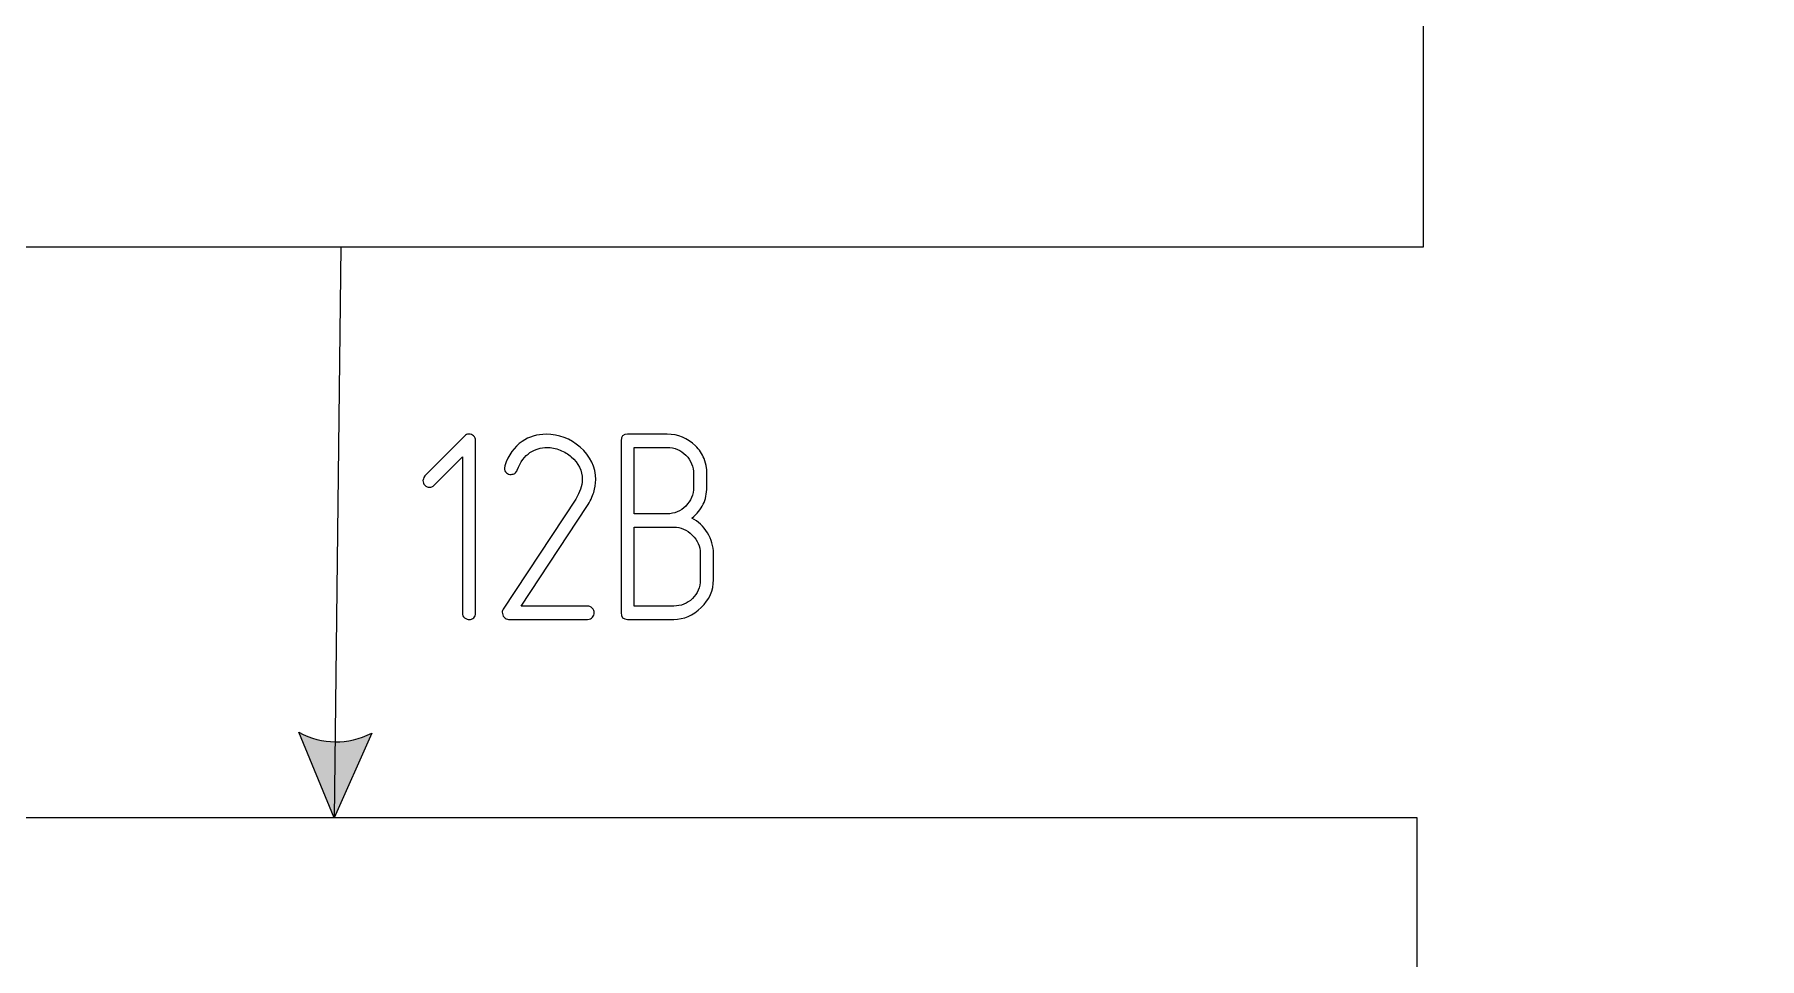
# Model space of a CAD drawing. Header units: millimetres. Extents: x -200 to 200, y -144 to 143.
# Drawn here: x -78.21 to -42.22, y -14.85 to 4.42 of the extents above; entities that cross this region are included whole.
import ezdxf

# ---------------------------------------------------------------- set-up
doc = ezdxf.new("R2010")
doc.units = ezdxf.units.MM
doc.header["$MEASUREMENT"] = 0
doc.layers.add('BLACK', color=7, linetype='Continuous')

msp = doc.modelspace()

# ---------------------------------------------------------------- hatches: boundary and pattern name
at = {"layer": 'BLACK', "true_color": 0x2b2a29}
h = msp.add_hatch(color=250, dxfattribs=at)
edge = h.paths.add_edge_path()
edge.add_spline(control_points=[(-71.9578, -11.9203), (-71.9578, -11.9203), (-71.176, -10.1509), (-71.176, -10.1509), (-71.6868, -10.3992), (-72.1947, -10.3935), (-72.6999, -10.1339), (-72.6999, -10.1339), (-71.9578, -11.9203), (-71.9578, -11.9203)], knot_values=[0, 0, 0, 0, 0.3333333, 0.3333333, 0.3333333, 0.6666667, 0.6666667, 0.6666667, 1, 1, 1, 1], degree=3, periodic=1)

# ---------------------------------------------------------------- linework, layer by layer
at = {"layer": 'BLACK', "color": 250, "lineweight": 20}
for points in [[(-94.4186, -0.0133), (-49.2316, -0.0133), (-49.2316, 26.5643), (-94.4186, 26.5643), (-94.4186, -0.0133)], [(-94.5513, -34.1185), (-49.3643, -34.1185), (-49.3643, -11.9203), (-94.5513, -11.9203), (-94.5513, -34.1185)]]:
    msp.add_lwpolyline(points, close=True, dxfattribs=at)
for points in [[(-39.771, 92.8986), (-39.771, 92.8986), (-109.3226, 92.8986), (-109.3226, 92.8986), (-109.3226, 92.8986), (-109.3226, -92.0979), (-109.3226, -92.0979), (-109.3226, -92.0979), (-40.0365, -92.0979), (-40.0365, -92.0979)], [(-71.9578, -11.9203), (-71.9578, -11.9203), (-71.176, -10.1509), (-71.176, -10.1509), (-71.6868, -10.3992), (-72.1947, -10.3935), (-72.6999, -10.1339), (-72.6999, -10.1339), (-71.9578, -11.9203), (-71.9578, -11.9203)]]:
    msp.add_open_spline(points, degree=3, knots=[0, 0, 0, 0, 0.3333333, 0.3333333, 0.3333333, 0.6666667, 0.6666667, 0.6666667, 1, 1, 1, 1], dxfattribs=at)
msp.add_open_spline([(-71.8251, -0.0133), (-71.8251, -0.0133), (-71.9578, -11.9203), (-71.9578, -11.9203)], degree=3, dxfattribs=at)
at = {"layer": 'BLACK', "color": 250}
for points, knots in [([(-69.009, -7.6424), (-69.009, -7.6866), (-69.0221, -7.7214), (-69.0475, -7.7468), (-69.0739, -7.7694), (-69.1068, -7.7797), (-69.1473, -7.7807), (-69.1642, -7.7797), (-69.1962, -7.7694), (-69.2441, -7.7468), (-69.2714, -7.7252), (-69.2855, -7.6904), (-69.2855, -7.6424), (-69.2855, -7.6424), (-69.2855, -4.3884), (-69.2855, -4.3884), (-69.2855, -4.3884), (-69.8754, -4.9811), (-69.8754, -4.9811), (-69.9027, -5.0093), (-69.9337, -5.0225), (-69.9695, -5.0225), (-70.008, -5.0225), (-70.041, -5.0093), (-70.0682, -4.9811), (-70.0955, -4.9538), (-70.1096, -4.9199), (-70.1096, -4.8813), (-70.1096, -4.8663), (-70.0955, -4.8352), (-70.0682, -4.7873), (-70.0682, -4.7873), (-69.2432, -3.9557), (-69.2432, -3.9557), (-69.2178, -3.9293), (-69.1868, -3.9161), (-69.1501, -3.9161), (-69.1124, -3.9161), (-69.0805, -3.9293), (-69.0513, -3.9538), (-69.0231, -3.9792), (-69.009, -4.0112), (-69.009, -4.0516), (-69.009, -4.0516), (-69.009, -7.6424), (-69.009, -7.6424)], [0, 0, 0, 0, 0.0666667, 0.0666667, 0.0666667, 0.1333333, 0.1333333, 0.1333333, 0.2, 0.2, 0.2, 0.2666667, 0.2666667, 0.2666667, 0.3333333, 0.3333333, 0.3333333, 0.4, 0.4, 0.4, 0.4666667, 0.4666667, 0.4666667, 0.5333333, 0.5333333, 0.5333333, 0.6, 0.6, 0.6, 0.6666667, 0.6666667, 0.6666667, 0.7333333, 0.7333333, 0.7333333, 0.8, 0.8, 0.8, 0.8666667, 0.8666667, 0.8666667, 0.9333333, 0.9333333, 0.9333333, 1, 1, 1, 1]), ([(-66.6713, -7.7788), (-66.6713, -7.7788), (-68.3194, -7.7788), (-68.3194, -7.7788), (-68.3523, -7.7788), (-68.3843, -7.7637), (-68.4154, -7.7346), (-68.4408, -7.7035), (-68.4539, -7.6687), (-68.4539, -7.6302), (-68.4539, -7.6038), (-68.4474, -7.5822), (-68.4351, -7.5634), (-68.4351, -7.5634), (-66.9177, -5.2708), (-66.9177, -5.2708), (-66.9177, -5.2708), (-66.8594, -5.1626), (-66.8594, -5.1626), (-66.8594, -5.1626), (-66.818, -5.0667), (-66.818, -5.0667), (-66.7964, -4.9999), (-66.7851, -4.9321), (-66.7851, -4.8625), (-66.7851, -4.6763), (-66.8603, -4.5192), (-67.0118, -4.3903), (-67.0777, -4.332), (-67.1567, -4.284), (-67.247, -4.2482), (-67.3373, -4.2125), (-67.4276, -4.1946), (-67.5198, -4.1946), (-67.6477, -4.1946), (-67.7653, -4.2304), (-67.8754, -4.3018), (-67.9845, -4.3724), (-68.0739, -4.4947), (-68.1416, -4.6669), (-68.1529, -4.696), (-68.1689, -4.7186), (-68.1887, -4.7336), (-68.2094, -4.744), (-68.2348, -4.7525), (-68.2667, -4.7581), (-68.3053, -4.7581), (-68.3382, -4.7459), (-68.3674, -4.7214), (-68.3956, -4.696), (-68.4097, -4.664), (-68.4097, -4.6236), (-68.4097, -4.6236), (-68.4013, -4.5737), (-68.4013, -4.5737), (-68.3241, -4.3498), (-68.2037, -4.1814), (-68.04, -4.0695), (-67.8951, -3.9688), (-67.7268, -3.918), (-67.5348, -3.918), (-67.2724, -3.918), (-67.0363, -4.0083), (-66.8284, -4.188), (-66.611, -4.3771), (-66.5029, -4.6029), (-66.5029, -4.8653), (-66.5029, -4.9557), (-66.517, -5.0441), (-66.5443, -5.1306), (-66.5715, -5.2162), (-66.6195, -5.316), (-66.6882, -5.4279), (-66.6882, -5.4279), (-68.0598, -7.5022), (-68.0598, -7.5022), (-68.0598, -7.5022), (-66.6713, -7.5022), (-66.6713, -7.5022), (-66.6374, -7.5022), (-66.6063, -7.5173), (-66.5772, -7.5464), (-66.548, -7.5756), (-66.533, -7.6076), (-66.533, -7.6405), (-66.533, -7.6734), (-66.5452, -7.7054), (-66.5687, -7.7346), (-66.5932, -7.7637), (-66.627, -7.7788), (-66.6713, -7.7788)], [0, 0, 0, 0, 0.0333333, 0.0333333, 0.0333333, 0.0666667, 0.0666667, 0.0666667, 0.1, 0.1, 0.1, 0.1333333, 0.1333333, 0.1333333, 0.1666667, 0.1666667, 0.1666667, 0.2, 0.2, 0.2, 0.2333333, 0.2333333, 0.2333333, 0.2666667, 0.2666667, 0.2666667, 0.3, 0.3, 0.3, 0.3333333, 0.3333333, 0.3333333, 0.3666667, 0.3666667, 0.3666667, 0.4, 0.4, 0.4, 0.4333333, 0.4333333, 0.4333333, 0.4666667, 0.4666667, 0.4666667, 0.5, 0.5, 0.5, 0.5333333, 0.5333333, 0.5333333, 0.5666667, 0.5666667, 0.5666667, 0.6, 0.6, 0.6, 0.6333333, 0.6333333, 0.6333333, 0.6666667, 0.6666667, 0.6666667, 0.7, 0.7, 0.7, 0.7333333, 0.7333333, 0.7333333, 0.7666667, 0.7666667, 0.7666667, 0.8, 0.8, 0.8, 0.8333333, 0.8333333, 0.8333333, 0.8666667, 0.8666667, 0.8666667, 0.9, 0.9, 0.9, 0.9333333, 0.9333333, 0.9333333, 0.9666667, 0.9666667, 0.9666667, 1, 1, 1, 1]), ([(-65.8378, -7.7788), (-65.929, -7.7788), (-65.9751, -7.7327), (-65.9751, -7.6405), (-65.9751, -7.6405), (-65.9751, -4.0563), (-65.9751, -4.0563), (-65.9751, -3.9641), (-65.929, -3.918), (-65.8368, -3.918), (-65.8368, -3.918), (-65.009, -3.918), (-65.009, -3.918), (-64.7823, -3.918), (-64.5875, -3.9989), (-64.4229, -4.1607), (-64.342, -4.2379), (-64.2818, -4.3263), (-64.2414, -4.426), (-64.2414, -4.426), (-64.2, -4.5728), (-64.2, -4.5728), (-64.2, -4.5728), (-64.1858, -4.6612), (-64.1858, -4.6612), (-64.1858, -4.6612), (-64.1858, -4.7468), (-64.1858, -4.7468), (-64.1858, -4.7468), (-64.1858, -5.0225), (-64.1858, -5.0225), (-64.1858, -5.157), (-64.2103, -5.2755), (-64.2602, -5.379), (-64.31, -5.4815), (-64.3881, -5.5784), (-64.4944, -5.6687), (-64.3636, -5.7346), (-64.2564, -5.8371), (-64.1717, -5.9745), (-64.0871, -6.1118), (-64.0447, -6.2548), (-64.0447, -6.4016), (-64.0447, -6.4016), (-64.0447, -6.9528), (-64.0447, -6.9528), (-64.0447, -7.173), (-64.1303, -7.3658), (-64.3025, -7.5304), (-64.4737, -7.696), (-64.6647, -7.7788), (-64.8735, -7.7788), (-64.8735, -7.7788), (-65.8378, -7.7788), (-65.8378, -7.7788)], [0, 0, 0, 0, 0.0555556, 0.0555556, 0.0555556, 0.1111111, 0.1111111, 0.1111111, 0.1666667, 0.1666667, 0.1666667, 0.2222222, 0.2222222, 0.2222222, 0.2777778, 0.2777778, 0.2777778, 0.3333333, 0.3333333, 0.3333333, 0.3888889, 0.3888889, 0.3888889, 0.4444444, 0.4444444, 0.4444444, 0.5, 0.5, 0.5, 0.5555556, 0.5555556, 0.5555556, 0.6111111, 0.6111111, 0.6111111, 0.6666667, 0.6666667, 0.6666667, 0.7222222, 0.7222222, 0.7222222, 0.7777778, 0.7777778, 0.7777778, 0.8333333, 0.8333333, 0.8333333, 0.8888889, 0.8888889, 0.8888889, 0.9444444, 0.9444444, 0.9444444, 1, 1, 1, 1]), ([(-65.6985, -5.5775), (-65.6985, -5.5775), (-65.0118, -5.5775), (-65.0118, -5.5775), (-64.8613, -5.5775), (-64.7324, -5.5229), (-64.6242, -5.4147), (-64.516, -5.3056), (-64.4624, -5.1758), (-64.4624, -5.0225), (-64.4624, -5.0225), (-64.4624, -4.7468), (-64.4624, -4.7468), (-64.4624, -4.5935), (-64.5151, -4.4637), (-64.6205, -4.3564), (-64.7258, -4.2482), (-64.8566, -4.1946), (-65.0118, -4.1946), (-65.0118, -4.1946), (-65.6985, -4.1946), (-65.6985, -4.1946), (-65.6985, -4.1946), (-65.6985, -5.5775), (-65.6985, -5.5775)], [0, 0, 0, 0, 0.125, 0.125, 0.125, 0.25, 0.25, 0.25, 0.375, 0.375, 0.375, 0.5, 0.5, 0.5, 0.625, 0.625, 0.625, 0.75, 0.75, 0.75, 0.875, 0.875, 0.875, 1, 1, 1, 1]), ([(-65.6985, -7.5022), (-65.6985, -7.5022), (-64.8735, -7.5022), (-64.8735, -7.5022), (-64.7258, -7.5022), (-64.596, -7.4495), (-64.4859, -7.3451), (-64.3759, -7.2407), (-64.3213, -7.1099), (-64.3213, -6.9519), (-64.3213, -6.9519), (-64.3213, -6.4016), (-64.3213, -6.4016), (-64.3213, -6.2586), (-64.3768, -6.1316), (-64.4888, -6.0206), (-64.6007, -5.9096), (-64.7287, -5.8541), (-64.8735, -5.8541), (-64.8735, -5.8541), (-65.6985, -5.8541), (-65.6985, -5.8541), (-65.6985, -5.8541), (-65.6985, -7.5022), (-65.6985, -7.5022)], [0, 0, 0, 0, 0.125, 0.125, 0.125, 0.25, 0.25, 0.25, 0.375, 0.375, 0.375, 0.5, 0.5, 0.5, 0.625, 0.625, 0.625, 0.75, 0.75, 0.75, 0.875, 0.875, 0.875, 1, 1, 1, 1])]:
    msp.add_open_spline(points, degree=3, knots=knots, dxfattribs=at)

doc.saveas('drawing.dxf')
